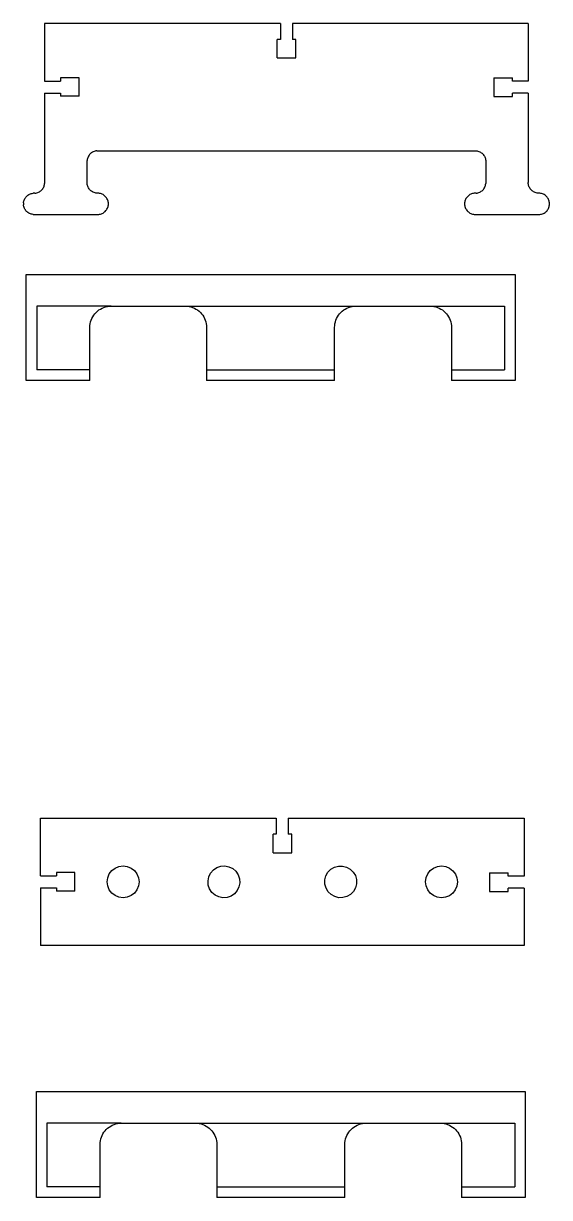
# Model space of a CAD drawing. Extents: x -22 to 22, y -16.3 to 16.3.
# Drawn here: x 9.56 to 21.95, y -14.91 to 12.75 of the extents above; entities that cross this region are included whole.
import ezdxf

# ---------------------------------------------------------------- set-up
doc = ezdxf.new("R2010")
doc.units = 0
doc.header["$MEASUREMENT"] = 0
doc.layers.get('0').update_dxf_attribs({"linetype": 'CONTINUOUS'})

msp = doc.modelspace()

# ---------------------------------------------------------------- linework, layer by layer
for p, q in [((10.062, 12.751), (10.062, 11.392)), ((15.616, 12.751), (10.062, 12.751)), ((15.616, 12.751), (15.616, 12.376)), ((21.452, 12.751), (15.897, 12.751)), ((15.897, 12.751), (15.897, 12.376)), ((21.452, 12.751), (21.452, 11.392)), ((15.541, 11.939), (15.541, 12.376)), ((15.616, 12.376), (15.541, 12.376)), ((15.978, 12.376), (15.897, 12.376)), ((15.978, 11.939), (15.978, 12.376)), ((15.541, 11.939), (15.978, 11.939)), ((10.062, 11.392), (10.437, 11.392)), ((10.437, 11.473), (10.437, 11.392)), ((10.874, 11.472), (10.437, 11.473)), ((10.874, 11.035), (10.874, 11.472)), ((20.64, 11.467), (21.077, 11.467)), ((20.64, 11.467), (20.64, 11.03)), ((21.077, 11.392), (21.077, 11.467)), ((21.452, 11.392), (21.077, 11.392)), ((10.062, 11.111), (10.061, 8.98)), ((10.062, 11.111), (10.437, 11.111)), ((10.437, 11.111), (10.437, 11.035)), ((21.452, 11.11), (21.077, 11.111)), ((21.077, 11.03), (21.077, 11.111)), ((21.452, 11.11), (21.452, 9.001)), ((10.874, 11.035), (10.437, 11.035)), ((20.64, 11.03), (21.077, 11.03)), ((11.152, 9.693), (11.136, 9.678)), ((11.169, 9.706), (11.152, 9.693)), ((11.187, 9.718), (11.169, 9.706)), ((11.207, 9.728), (11.187, 9.718)), ((11.227, 9.736), (11.207, 9.728)), ((11.248, 9.743), (11.227, 9.736)), ((11.269, 9.747), (11.248, 9.743)), ((11.291, 9.75), (11.269, 9.747)), ((11.291, 9.75), (20.202, 9.751)), ((20.202, 9.751), (20.224, 9.75)), ((20.224, 9.75), (20.245, 9.747)), ((20.245, 9.747), (20.267, 9.743)), ((20.267, 9.743), (20.287, 9.736)), ((20.287, 9.736), (20.308, 9.728)), ((20.308, 9.728), (20.327, 9.718)), ((20.327, 9.718), (20.345, 9.706)), ((20.345, 9.706), (20.363, 9.693)), ((20.363, 9.693), (20.379, 9.678)), ((11.062, 9.001), (11.063, 9.523)), ((11.066, 9.545), (11.063, 9.523)), ((11.071, 9.566), (11.066, 9.545)), ((11.078, 9.587), (11.071, 9.566)), ((11.086, 9.607), (11.078, 9.587)), ((11.096, 9.626), (11.086, 9.607)), ((11.108, 9.645), (11.096, 9.626)), ((11.121, 9.662), (11.108, 9.645)), ((11.136, 9.678), (11.121, 9.662)), ((20.379, 9.678), (20.393, 9.662)), ((20.393, 9.662), (20.407, 9.644)), ((20.407, 9.644), (20.418, 9.626)), ((20.418, 9.626), (20.428, 9.607)), ((20.428, 9.607), (20.437, 9.586)), ((20.437, 9.586), (20.443, 9.566)), ((20.443, 9.566), (20.448, 9.544)), ((20.448, 9.544), (20.451, 9.523)), ((20.451, 9.523), (20.452, 9.501)), ((20.452, 9.501), (20.451, 8.979)), ((10.004, 8.841), (10.017, 8.858)), ((10.017, 8.858), (10.029, 8.876)), ((10.029, 8.876), (10.039, 8.896)), ((10.039, 8.896), (10.047, 8.916)), ((10.047, 8.916), (10.054, 8.937)), ((10.054, 8.937), (10.058, 8.958)), ((10.058, 8.958), (10.061, 8.98)), ((11.063, 8.979), (11.062, 9.001)), ((11.066, 8.958), (11.063, 8.979)), ((11.071, 8.936), (11.066, 8.958)), ((11.078, 8.916), (11.071, 8.936)), ((11.086, 8.895), (11.078, 8.916)), ((11.096, 8.876), (11.086, 8.895)), ((11.108, 8.858), (11.096, 8.876)), ((11.121, 8.84), (11.108, 8.858)), ((20.394, 8.84), (20.407, 8.858)), ((20.407, 8.858), (20.419, 8.876)), ((20.419, 8.876), (20.429, 8.895)), ((20.429, 8.895), (20.437, 8.916)), ((20.437, 8.916), (20.444, 8.936)), ((20.444, 8.936), (20.448, 8.958)), ((20.448, 8.958), (20.451, 8.979)), ((21.453, 8.979), (21.452, 9.001)), ((21.456, 8.958), (21.453, 8.979)), ((21.461, 8.936), (21.456, 8.958)), ((21.467, 8.916), (21.461, 8.936)), ((21.476, 8.895), (21.467, 8.916)), ((21.486, 8.876), (21.476, 8.895)), ((21.497, 8.858), (21.486, 8.876)), ((21.511, 8.84), (21.497, 8.858)), ((9.572, 8.566), (9.578, 8.587)), ((9.578, 8.587), (9.586, 8.607)), ((9.586, 8.607), (9.596, 8.626)), ((9.596, 8.626), (9.608, 8.645)), ((9.608, 8.645), (9.621, 8.662)), ((9.621, 8.662), (9.636, 8.678)), ((9.636, 8.678), (9.652, 8.693)), ((9.652, 8.693), (9.669, 8.706)), ((9.669, 8.706), (9.688, 8.718)), ((9.688, 8.718), (9.707, 8.728)), ((9.707, 8.728), (9.727, 8.737)), ((9.727, 8.737), (9.748, 8.743)), ((9.748, 8.743), (9.769, 8.748)), ((9.769, 8.748), (9.791, 8.751)), ((9.834, 8.752), (9.791, 8.751)), ((9.834, 8.752), (9.856, 8.755)), ((9.856, 8.755), (9.877, 8.76)), ((9.877, 8.76), (9.898, 8.766)), ((9.898, 8.766), (9.918, 8.775)), ((9.918, 8.775), (9.937, 8.785)), ((9.937, 8.785), (9.956, 8.796)), ((9.956, 8.796), (9.973, 8.81)), ((9.973, 8.81), (9.989, 8.824)), ((9.989, 8.824), (10.004, 8.841)), ((11.136, 8.824), (11.121, 8.84)), ((11.152, 8.81), (11.136, 8.824)), ((11.169, 8.796), (11.152, 8.81)), ((11.187, 8.785), (11.169, 8.796)), ((11.207, 8.775), (11.187, 8.785)), ((11.227, 8.766), (11.207, 8.775)), ((11.248, 8.76), (11.227, 8.766)), ((11.269, 8.755), (11.248, 8.76)), ((11.291, 8.752), (11.269, 8.755)), ((11.334, 8.75), (11.291, 8.752)), ((11.356, 8.747), (11.334, 8.75)), ((11.377, 8.743), (11.356, 8.747)), ((11.398, 8.736), (11.377, 8.743)), ((11.418, 8.728), (11.398, 8.736)), ((11.437, 8.718), (11.418, 8.728)), ((11.456, 8.706), (11.437, 8.718)), ((11.473, 8.693), (11.456, 8.706)), ((11.489, 8.678), (11.473, 8.693)), ((11.504, 8.662), (11.489, 8.678)), ((11.517, 8.645), (11.504, 8.662)), ((11.529, 8.626), (11.517, 8.645)), ((11.539, 8.607), (11.529, 8.626)), ((11.547, 8.587), (11.539, 8.607)), ((11.554, 8.566), (11.547, 8.587)), ((19.967, 8.587), (19.961, 8.567)), ((19.975, 8.607), (19.967, 8.587)), ((19.985, 8.627), (19.975, 8.607)), ((19.997, 8.645), (19.985, 8.627)), ((20.01, 8.662), (19.997, 8.645)), ((20.025, 8.678), (20.01, 8.662)), ((20.041, 8.693), (20.025, 8.678)), ((20.058, 8.706), (20.041, 8.693)), ((20.077, 8.718), (20.058, 8.706)), ((20.096, 8.728), (20.077, 8.718)), ((20.116, 8.737), (20.096, 8.728)), ((20.137, 8.743), (20.116, 8.737)), ((20.158, 8.748), (20.137, 8.743)), ((20.18, 8.751), (20.158, 8.748)), ((20.201, 8.752), (20.18, 8.751)), ((20.224, 8.752), (20.201, 8.752)), ((20.224, 8.752), (20.246, 8.755)), ((20.246, 8.755), (20.267, 8.76)), ((20.267, 8.76), (20.288, 8.766)), ((20.288, 8.766), (20.308, 8.775)), ((20.308, 8.775), (20.327, 8.785)), ((20.327, 8.785), (20.346, 8.796)), ((20.346, 8.796), (20.363, 8.81)), ((20.363, 8.81), (20.379, 8.824)), ((20.379, 8.824), (20.394, 8.84)), ((21.525, 8.824), (21.511, 8.84)), ((21.541, 8.81), (21.525, 8.824)), ((21.559, 8.796), (21.541, 8.81)), ((21.577, 8.785), (21.559, 8.796)), ((21.596, 8.775), (21.577, 8.785)), ((21.617, 8.766), (21.596, 8.775)), ((21.637, 8.76), (21.617, 8.766)), ((21.659, 8.755), (21.637, 8.76)), ((21.68, 8.752), (21.659, 8.755)), ((21.724, 8.75), (21.68, 8.752)), ((21.746, 8.747), (21.724, 8.75)), ((21.767, 8.743), (21.746, 8.747)), ((21.788, 8.736), (21.767, 8.743)), ((21.808, 8.728), (21.788, 8.736)), ((21.827, 8.718), (21.808, 8.728)), ((21.846, 8.706), (21.827, 8.718)), ((21.863, 8.693), (21.846, 8.706)), ((21.879, 8.678), (21.863, 8.693)), ((21.894, 8.662), (21.879, 8.678)), ((21.907, 8.645), (21.894, 8.662)), ((21.919, 8.626), (21.907, 8.645)), ((21.929, 8.607), (21.919, 8.626)), ((21.937, 8.587), (21.929, 8.607)), ((21.944, 8.566), (21.937, 8.587)), ((9.564, 8.523), (9.563, 8.479)), ((9.566, 8.458), (9.563, 8.479)), ((9.564, 8.523), (9.567, 8.545)), ((9.571, 8.436), (9.566, 8.458)), ((9.567, 8.545), (9.572, 8.566)), ((9.578, 8.416), (9.571, 8.436)), ((9.586, 8.395), (9.578, 8.416)), ((9.596, 8.376), (9.586, 8.395)), ((9.608, 8.358), (9.596, 8.376)), ((9.621, 8.34), (9.608, 8.358)), ((9.636, 8.324), (9.621, 8.34)), ((9.652, 8.31), (9.636, 8.324)), ((9.669, 8.296), (9.652, 8.31)), ((11.456, 8.296), (11.473, 8.31)), ((11.473, 8.31), (11.489, 8.324)), ((11.489, 8.324), (11.504, 8.341)), ((11.504, 8.341), (11.517, 8.358)), ((11.517, 8.358), (11.529, 8.376)), ((11.529, 8.376), (11.539, 8.396)), ((11.539, 8.396), (11.547, 8.416)), ((11.547, 8.416), (11.554, 8.437)), ((11.559, 8.545), (11.554, 8.566)), ((11.554, 8.437), (11.559, 8.458)), ((11.562, 8.523), (11.559, 8.545)), ((11.559, 8.458), (11.562, 8.479)), ((11.562, 8.501), (11.562, 8.523)), ((11.562, 8.479), (11.562, 8.501)), ((19.953, 8.524), (19.952, 8.502)), ((19.952, 8.502), (19.953, 8.479)), ((19.956, 8.545), (19.953, 8.524)), ((19.953, 8.479), (19.956, 8.458)), ((19.961, 8.567), (19.956, 8.545)), ((19.956, 8.458), (19.961, 8.436)), ((19.961, 8.436), (19.967, 8.416)), ((19.967, 8.416), (19.976, 8.395)), ((19.976, 8.395), (19.986, 8.376)), ((19.986, 8.376), (19.997, 8.358)), ((19.997, 8.358), (20.011, 8.34)), ((20.011, 8.34), (20.025, 8.324)), ((20.025, 8.324), (20.041, 8.31)), ((20.041, 8.31), (20.059, 8.296)), ((21.846, 8.296), (21.863, 8.31)), ((21.863, 8.31), (21.879, 8.324)), ((21.879, 8.324), (21.894, 8.34)), ((21.894, 8.34), (21.907, 8.358)), ((21.907, 8.358), (21.919, 8.376)), ((21.919, 8.376), (21.929, 8.395)), ((21.929, 8.395), (21.937, 8.416)), ((21.937, 8.416), (21.944, 8.436)), ((21.948, 8.545), (21.944, 8.566)), ((21.944, 8.436), (21.948, 8.458)), ((21.951, 8.523), (21.948, 8.545)), ((21.948, 8.458), (21.951, 8.479)), ((21.952, 8.501), (21.951, 8.523)), ((21.951, 8.479), (21.952, 8.501)), ((9.687, 8.285), (9.669, 8.296)), ((9.707, 8.275), (9.687, 8.285)), ((9.727, 8.266), (9.707, 8.275)), ((9.748, 8.26), (9.727, 8.266)), ((9.769, 8.255), (9.748, 8.26)), ((9.791, 8.252), (9.769, 8.255)), ((9.791, 8.252), (11.312, 8.251)), ((11.312, 8.251), (11.334, 8.252)), ((11.334, 8.252), (11.356, 8.255)), ((11.356, 8.255), (11.377, 8.26)), ((11.377, 8.26), (11.398, 8.266)), ((11.398, 8.266), (11.418, 8.275)), ((11.418, 8.275), (11.437, 8.285)), ((11.437, 8.285), (11.456, 8.296)), ((20.059, 8.296), (20.077, 8.285)), ((20.077, 8.285), (20.096, 8.275)), ((20.096, 8.275), (20.117, 8.266)), ((20.117, 8.266), (20.137, 8.26)), ((20.137, 8.26), (20.159, 8.255)), ((20.159, 8.255), (20.18, 8.252)), ((20.18, 8.252), (20.202, 8.251)), ((20.202, 8.251), (21.702, 8.251)), ((21.702, 8.251), (21.724, 8.252)), ((21.724, 8.252), (21.746, 8.255)), ((21.746, 8.255), (21.767, 8.26)), ((21.767, 8.26), (21.788, 8.266)), ((21.788, 8.266), (21.808, 8.275)), ((21.808, 8.275), (21.827, 8.285)), ((21.827, 8.285), (21.846, 8.296)), ((9.626, 4.34), (9.626, 6.84)), ((9.626, 6.84), (21.142, 6.84)), ((21.142, 6.84), (21.142, 4.34)), ((11.626, 6.09), (9.876, 6.09)), ((9.876, 6.09), (9.876, 4.59)), ((11.539, 6.083), (11.583, 6.089)), ((11.583, 6.089), (11.626, 6.09)), ((11.626, 6.09), (13.376, 6.09)), ((13.376, 6.09), (13.42, 6.089)), ((13.376, 6.09), (17.392, 6.09)), ((13.42, 6.089), (13.463, 6.083)), ((17.305, 6.083), (17.348, 6.088)), ((17.348, 6.088), (17.392, 6.09)), ((17.392, 6.09), (19.142, 6.09)), ((19.142, 6.09), (19.185, 6.089)), ((19.142, 6.09), (20.892, 6.09)), ((19.185, 6.089), (19.229, 6.083)), ((20.892, 6.09), (20.892, 4.591)), ((11.173, 5.802), (11.193, 5.84)), ((11.193, 5.84), (11.217, 5.877)), ((11.217, 5.877), (11.243, 5.912)), ((11.243, 5.912), (11.273, 5.944)), ((11.273, 5.944), (11.305, 5.973)), ((11.305, 5.973), (11.339, 6)), ((11.339, 6), (11.376, 6.023)), ((11.376, 6.023), (11.415, 6.044)), ((11.415, 6.044), (11.455, 6.06)), ((11.455, 6.06), (11.497, 6.073)), ((11.497, 6.073), (11.539, 6.083)), ((13.463, 6.083), (13.506, 6.073)), ((13.506, 6.073), (13.547, 6.06)), ((13.547, 6.06), (13.588, 6.044)), ((13.588, 6.044), (13.626, 6.023)), ((13.626, 6.023), (13.663, 6)), ((13.663, 6), (13.698, 5.973)), ((13.698, 5.973), (13.73, 5.944)), ((13.73, 5.944), (13.759, 5.912)), ((13.759, 5.912), (13.786, 5.877)), ((13.786, 5.877), (13.809, 5.84)), ((13.809, 5.84), (13.829, 5.802)), ((16.939, 5.802), (16.959, 5.84)), ((16.959, 5.84), (16.982, 5.877)), ((16.982, 5.877), (17.009, 5.912)), ((17.009, 5.912), (17.038, 5.944)), ((17.038, 5.944), (17.07, 5.973)), ((17.07, 5.973), (17.105, 6)), ((17.105, 6), (17.142, 6.023)), ((17.142, 6.023), (17.181, 6.044)), ((17.181, 6.044), (17.221, 6.06)), ((17.221, 6.06), (17.262, 6.073)), ((17.262, 6.073), (17.305, 6.083)), ((19.229, 6.083), (19.271, 6.073)), ((19.271, 6.073), (19.313, 6.06)), ((19.313, 6.06), (19.353, 6.044)), ((19.353, 6.044), (19.392, 6.023)), ((19.392, 6.023), (19.429, 6)), ((19.429, 6), (19.463, 5.973)), ((19.463, 5.973), (19.495, 5.944)), ((19.495, 5.944), (19.525, 5.912)), ((19.525, 5.912), (19.551, 5.877)), ((19.551, 5.877), (19.575, 5.84)), ((19.575, 5.84), (19.595, 5.802)), ((11.126, 5.59), (11.128, 5.634)), ((11.126, 4.59), (11.126, 5.59)), ((11.128, 5.634), (11.134, 5.677)), ((11.134, 5.677), (11.143, 5.72)), ((11.143, 5.72), (11.156, 5.761)), ((11.156, 5.761), (11.173, 5.802)), ((13.829, 5.802), (13.846, 5.761)), ((13.846, 5.761), (13.859, 5.72)), ((13.859, 5.72), (13.869, 5.677)), ((13.869, 5.677), (13.874, 5.634)), ((13.874, 5.634), (13.876, 5.59)), ((13.876, 5.59), (13.876, 4.59)), ((16.892, 5.59), (16.894, 5.634)), ((16.892, 4.59), (16.892, 5.59)), ((16.894, 5.634), (16.899, 5.677)), ((16.899, 5.677), (16.909, 5.72)), ((16.909, 5.72), (16.922, 5.761)), ((16.922, 5.761), (16.939, 5.802)), ((19.595, 5.802), (19.612, 5.761)), ((19.612, 5.761), (19.625, 5.72)), ((19.625, 5.72), (19.634, 5.677)), ((19.634, 5.677), (19.64, 5.634)), ((19.64, 5.634), (19.642, 5.59)), ((19.642, 5.59), (19.642, 4.59)), ((11.126, 4.59), (9.876, 4.59)), ((11.126, 4.34), (11.126, 4.59)), ((13.876, 4.59), (13.876, 4.34)), ((13.876, 4.59), (16.892, 4.59)), ((16.892, 4.34), (16.892, 4.59)), ((19.642, 4.59), (20.892, 4.591)), ((19.642, 4.59), (19.642, 4.34)), ((11.126, 4.34), (9.626, 4.34)), ((16.892, 4.34), (13.876, 4.34)), ((21.142, 4.34), (19.642, 4.34)), ((9.963, -5.975), (15.518, -5.975)), ((9.963, -7.335), (9.963, -5.975)), ((15.518, -5.975), (15.518, -6.35)), ((15.799, -5.975), (15.799, -6.35)), ((15.799, -5.975), (21.354, -5.975)), ((21.354, -5.975), (21.354, -7.339)), ((15.443, -6.788), (15.443, -6.35)), ((15.518, -6.35), (15.443, -6.35)), ((15.88, -6.35), (15.799, -6.35)), ((15.88, -6.788), (15.88, -6.35)), ((15.443, -6.788), (15.88, -6.788)), ((11.643, -7.21), (11.721, -7.151)), ((11.721, -7.151), (11.812, -7.113)), ((11.812, -7.113), (11.909, -7.1)), ((11.909, -7.1), (12.006, -7.113)), ((12.006, -7.113), (12.096, -7.151)), ((12.096, -7.151), (12.174, -7.21)), ((14.035, -7.195), (14.116, -7.14)), ((14.116, -7.14), (14.208, -7.108)), ((14.208, -7.108), (14.306, -7.101)), ((14.306, -7.101), (14.402, -7.12)), ((14.402, -7.12), (14.49, -7.162)), ((14.49, -7.162), (14.564, -7.226)), ((16.734, -7.25), (16.802, -7.18)), ((16.802, -7.18), (16.886, -7.13)), ((16.886, -7.13), (16.981, -7.104)), ((16.981, -7.104), (17.079, -7.103)), ((17.079, -7.103), (17.173, -7.127)), ((17.173, -7.127), (17.259, -7.175)), ((17.259, -7.175), (17.329, -7.244)), ((19.145, -7.209), (19.223, -7.149)), ((19.223, -7.149), (19.314, -7.113)), ((19.314, -7.113), (19.411, -7.1)), ((19.411, -7.1), (19.508, -7.114)), ((19.508, -7.114), (19.598, -7.152)), ((19.598, -7.152), (19.675, -7.212)), ((9.963, -7.335), (10.338, -7.335)), ((10.776, -7.254), (10.338, -7.254)), ((10.338, -7.254), (10.338, -7.335)), ((10.776, -7.691), (10.776, -7.254)), ((11.534, -7.475), (11.546, -7.378)), ((11.546, -7.378), (11.584, -7.288)), ((11.584, -7.288), (11.643, -7.21)), ((12.174, -7.21), (12.233, -7.288)), ((12.233, -7.288), (12.271, -7.378)), ((12.271, -7.378), (12.284, -7.475)), ((13.909, -7.453), (13.928, -7.357)), ((13.916, -7.551), (13.909, -7.453)), ((13.928, -7.357), (13.971, -7.269)), ((13.971, -7.269), (14.035, -7.195)), ((14.564, -7.226), (14.619, -7.308)), ((14.619, -7.308), (14.651, -7.4)), ((14.651, -7.4), (14.658, -7.498)), ((16.661, -7.43), (16.686, -7.336)), ((16.662, -7.528), (16.661, -7.43)), ((16.686, -7.336), (16.734, -7.25)), ((17.329, -7.244), (17.379, -7.328)), ((17.379, -7.328), (17.405, -7.423)), ((17.405, -7.423), (17.406, -7.52)), ((19.034, -7.473), (19.047, -7.376)), ((19.047, -7.376), (19.085, -7.286)), ((19.085, -7.286), (19.145, -7.209)), ((19.675, -7.212), (19.735, -7.29)), ((19.735, -7.29), (19.771, -7.381)), ((19.771, -7.381), (19.784, -7.478)), ((20.541, -7.264), (20.541, -7.701)), ((20.541, -7.264), (20.979, -7.264)), ((20.979, -7.339), (20.979, -7.264)), ((21.354, -7.339), (20.979, -7.339)), ((9.963, -7.616), (10.338, -7.616)), ((9.963, -7.616), (9.963, -8.975)), ((10.338, -7.616), (10.338, -7.691)), ((10.776, -7.691), (10.338, -7.691)), ((11.546, -7.572), (11.534, -7.475)), ((11.584, -7.663), (11.546, -7.572)), ((11.643, -7.741), (11.584, -7.663)), ((11.721, -7.8), (11.643, -7.741)), ((12.174, -7.741), (12.096, -7.8)), ((12.233, -7.663), (12.174, -7.741)), ((12.271, -7.572), (12.233, -7.663)), ((12.284, -7.475), (12.271, -7.572)), ((13.948, -7.643), (13.916, -7.551)), ((14.003, -7.724), (13.948, -7.643)), ((14.077, -7.788), (14.003, -7.724)), ((14.597, -7.682), (14.533, -7.756)), ((14.639, -7.594), (14.597, -7.682)), ((14.658, -7.498), (14.639, -7.594)), ((16.689, -7.623), (16.662, -7.528)), ((16.739, -7.707), (16.689, -7.623)), ((16.808, -7.775), (16.739, -7.707)), ((17.333, -7.701), (17.265, -7.77)), ((17.382, -7.615), (17.333, -7.701)), ((17.406, -7.52), (17.382, -7.615)), ((19.046, -7.57), (19.034, -7.473)), ((19.083, -7.661), (19.046, -7.57)), ((19.142, -7.739), (19.083, -7.661)), ((19.219, -7.799), (19.142, -7.739)), ((19.672, -7.742), (19.594, -7.801)), ((19.732, -7.665), (19.672, -7.742)), ((19.77, -7.575), (19.732, -7.665)), ((19.784, -7.478), (19.77, -7.575)), ((20.541, -7.701), (20.979, -7.701)), ((21.354, -7.621), (20.979, -7.621)), ((20.979, -7.701), (20.979, -7.621)), ((21.354, -7.621), (21.354, -8.975)), ((11.812, -7.838), (11.721, -7.8)), ((11.909, -7.85), (11.812, -7.838)), ((12.006, -7.838), (11.909, -7.85)), ((12.096, -7.8), (12.006, -7.838)), ((14.165, -7.831), (14.077, -7.788)), ((14.261, -7.85), (14.165, -7.831)), ((14.359, -7.843), (14.261, -7.85)), ((14.451, -7.811), (14.359, -7.843)), ((14.533, -7.756), (14.451, -7.811)), ((16.894, -7.823), (16.808, -7.775)), ((16.989, -7.848), (16.894, -7.823)), ((17.086, -7.847), (16.989, -7.848)), ((17.181, -7.82), (17.086, -7.847)), ((17.265, -7.77), (17.181, -7.82)), ((19.309, -7.837), (19.219, -7.799)), ((19.406, -7.85), (19.309, -7.837)), ((19.503, -7.838), (19.406, -7.85)), ((19.594, -7.801), (19.503, -7.838)), ((21.354, -8.975), (9.963, -8.975)), ((9.867, -14.913), (9.867, -12.413)), ((9.867, -12.413), (21.382, -12.413)), ((21.382, -12.413), (21.382, -14.913)), ((11.867, -13.163), (10.117, -13.163)), ((10.117, -13.163), (10.117, -14.663)), ((11.545, -13.28), (11.58, -13.254)), ((11.58, -13.254), (11.617, -13.23)), ((11.617, -13.23), (11.655, -13.21)), ((11.655, -13.21), (11.696, -13.193)), ((11.696, -13.193), (11.737, -13.18)), ((11.737, -13.18), (11.78, -13.171)), ((11.78, -13.171), (11.823, -13.165)), ((11.823, -13.165), (11.867, -13.163)), ((11.867, -13.163), (13.617, -13.163)), ((13.617, -13.163), (13.66, -13.165)), ((13.617, -13.163), (17.632, -13.163)), ((13.66, -13.165), (13.703, -13.171)), ((13.703, -13.171), (13.746, -13.18)), ((13.746, -13.18), (13.788, -13.193)), ((13.788, -13.193), (13.828, -13.21)), ((13.828, -13.21), (13.867, -13.23)), ((13.867, -13.23), (13.903, -13.254)), ((13.903, -13.254), (13.938, -13.28)), ((17.311, -13.28), (17.345, -13.254)), ((17.345, -13.254), (17.382, -13.23)), ((17.382, -13.23), (17.421, -13.21)), ((17.421, -13.21), (17.461, -13.193)), ((17.461, -13.193), (17.503, -13.18)), ((17.503, -13.18), (17.545, -13.171)), ((17.545, -13.171), (17.589, -13.165)), ((17.589, -13.165), (17.632, -13.163)), ((17.632, -13.163), (19.382, -13.163)), ((19.382, -13.163), (19.426, -13.165)), ((19.382, -13.163), (21.132, -13.163)), ((19.426, -13.165), (19.469, -13.171)), ((19.469, -13.171), (19.512, -13.18)), ((19.512, -13.18), (19.553, -13.193)), ((19.553, -13.193), (19.593, -13.21)), ((19.593, -13.21), (19.632, -13.23)), ((19.632, -13.23), (19.669, -13.254)), ((19.669, -13.254), (19.704, -13.28)), ((21.132, -13.163), (21.132, -14.663)), ((11.374, -13.576), (11.384, -13.534)), ((11.384, -13.534), (11.397, -13.492)), ((11.397, -13.492), (11.413, -13.452)), ((11.413, -13.452), (11.434, -13.413)), ((11.434, -13.413), (11.457, -13.376)), ((11.457, -13.376), (11.484, -13.342)), ((11.484, -13.342), (11.513, -13.31)), ((11.513, -13.31), (11.545, -13.28)), ((13.938, -13.28), (13.97, -13.31)), ((13.97, -13.31), (14, -13.342)), ((14, -13.342), (14.026, -13.376)), ((14.026, -13.376), (14.05, -13.413)), ((14.05, -13.413), (14.07, -13.452)), ((14.07, -13.452), (14.086, -13.492)), ((14.086, -13.492), (14.1, -13.534)), ((14.1, -13.534), (14.109, -13.576)), ((17.14, -13.576), (17.149, -13.534)), ((17.149, -13.534), (17.162, -13.492)), ((17.162, -13.492), (17.179, -13.452)), ((17.179, -13.452), (17.199, -13.413)), ((17.199, -13.413), (17.223, -13.376)), ((17.223, -13.376), (17.249, -13.342)), ((17.249, -13.342), (17.279, -13.31)), ((17.279, -13.31), (17.311, -13.28)), ((19.704, -13.28), (19.736, -13.31)), ((19.736, -13.31), (19.765, -13.342)), ((19.765, -13.342), (19.792, -13.376)), ((19.792, -13.376), (19.815, -13.413)), ((19.815, -13.413), (19.835, -13.452)), ((19.835, -13.452), (19.852, -13.492)), ((19.852, -13.492), (19.865, -13.534)), ((19.865, -13.534), (19.875, -13.576)), ((11.367, -13.663), (11.368, -13.62)), ((11.367, -14.663), (11.367, -13.663)), ((11.368, -13.62), (11.374, -13.576)), ((14.109, -13.576), (14.115, -13.62)), ((14.115, -13.62), (14.117, -13.663)), ((14.117, -13.663), (14.117, -14.663)), ((17.132, -13.663), (17.134, -13.62)), ((17.132, -14.663), (17.132, -13.663)), ((17.134, -13.62), (17.14, -13.576)), ((19.875, -13.576), (19.88, -13.62)), ((19.88, -13.62), (19.882, -13.663)), ((19.882, -13.663), (19.882, -14.663)), ((11.367, -14.913), (9.867, -14.913)), ((11.367, -14.663), (10.117, -14.663)), ((11.367, -14.913), (11.367, -14.663)), ((14.117, -14.663), (14.117, -14.913)), ((14.117, -14.663), (17.132, -14.663)), ((17.132, -14.913), (14.117, -14.913)), ((17.132, -14.913), (17.132, -14.663)), ((19.882, -14.663), (19.882, -14.913)), ((19.882, -14.663), (21.132, -14.663)), ((21.382, -14.913), (19.882, -14.913))]:
    msp.add_line(p, q)

doc.saveas('drawing.dxf')
